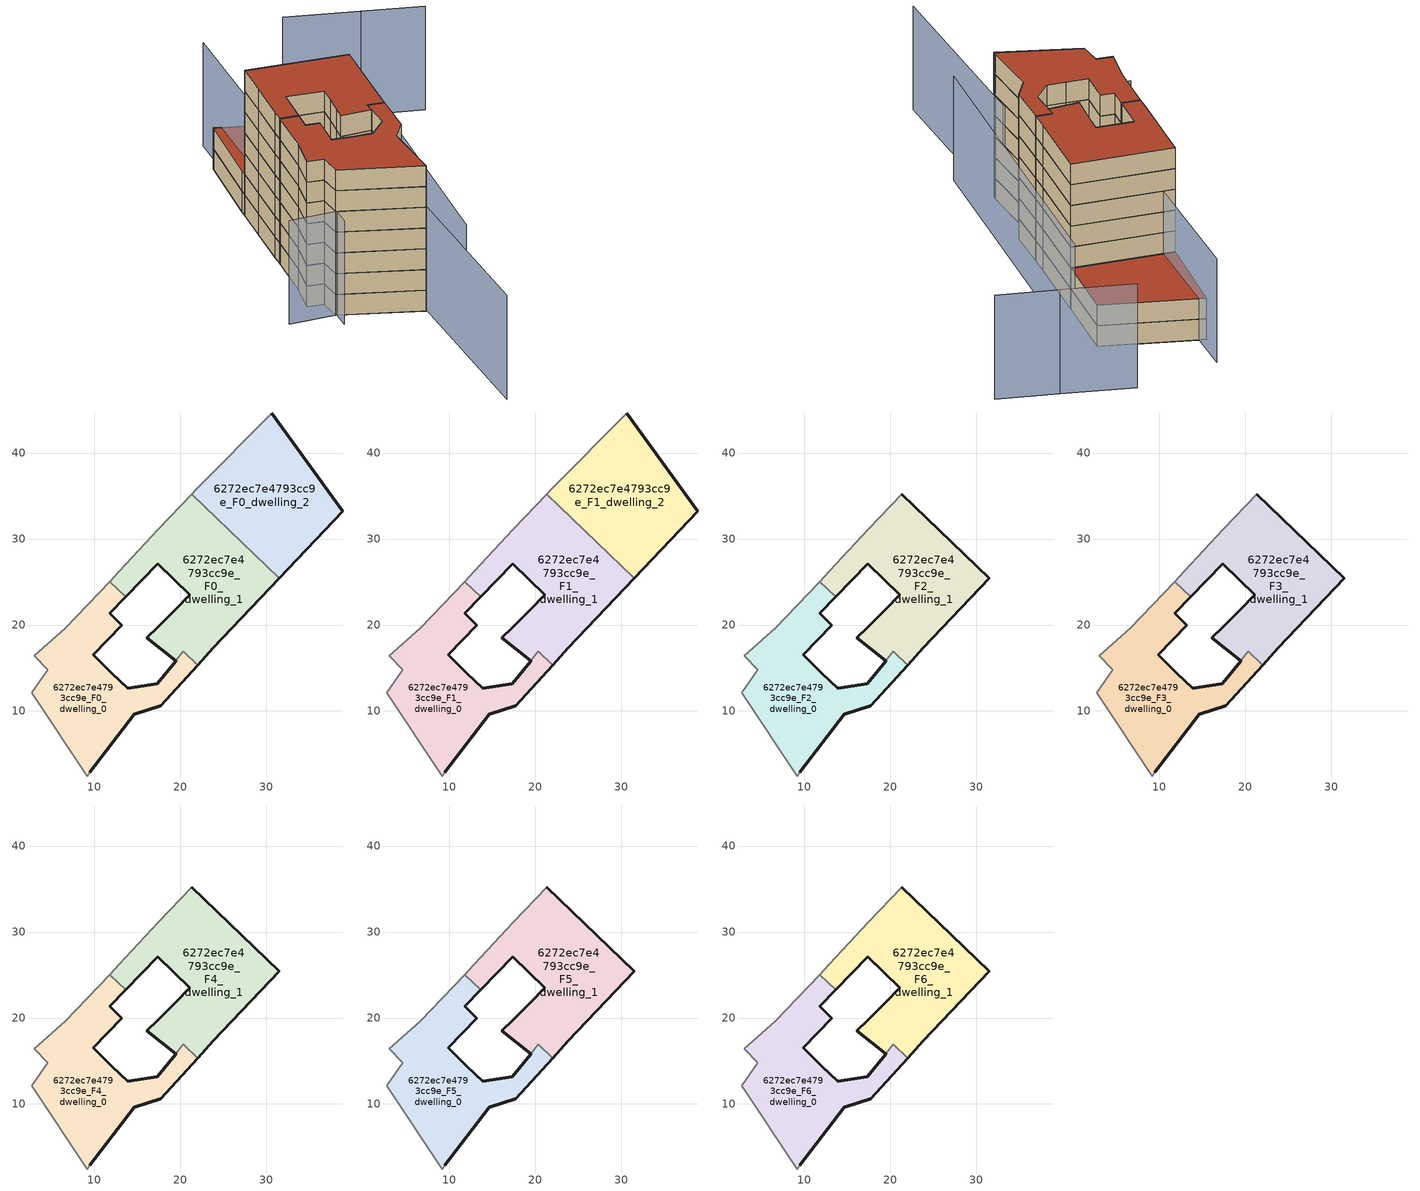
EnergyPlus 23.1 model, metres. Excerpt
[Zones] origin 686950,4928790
6272ec7e4793cc9e_F0_dwelling_0
 floor ground (EU_floor_Construction): 17.75,10.62 22.02,15.34 20.34,16.93 19.45,15.82 19.44,15.81 17.33,13.17 13.91,12.66 12.02,14.38 9.86,16.54 13.2,19.97 11.78,21.37 13.65,23.29 11.8,25.04 11.78,25.01 6.63,19.63 2.98,16.44 4.58,14.78 2.69,12.1 9.17,2.43 9.48,2.84 14.66,9.63 z0
 wall outside (EU_wall_Construction): 13.65,23.29 11.78,21.37 13.2,19.97 9.86,16.54 12.02,14.38 13.91,12.66 17.33,13.17 19.44,15.81 19.45,15.82 / 22.02,15.34 17.75,10.62 14.66,9.63 9.48,2.84 z0:3
 wall adiabatic (EU_wall_Construction): 9.48,2.84 9.17,2.43 2.69,12.1 4.58,14.78 2.98,16.44 6.63,19.63 11.78,25.01 11.8,25.04 z0:3
 wall to 6272ec7e4793cc9e_F0_dwelling_1 (EU_wall_Construction): 11.8,25.04 13.65,23.29 / 19.45,15.82 20.34,16.93 22.02,15.34 z0:3
6272ec7e4793cc9e_F0_dwelling_1
 floor ground (EU_floor_Construction): 23.84,17.35 31.53,25.47 21.3,35.18 17.46,31.12 12.88,26.23 11.8,25.04 13.65,23.29 17.4,27.13 21.11,23.52 19.46,21.83 17.36,19.77 16.08,18.5 19.45,15.82 20.34,16.93 22.02,15.34 z0
 wall outside (EU_wall_Construction): 31.53,25.47 23.84,17.35 22.02,15.34 / 19.45,15.82 16.08,18.5 17.36,19.77 19.46,21.83 21.11,23.52 17.4,27.13 13.65,23.29 z0:3
 wall adiabatic (EU_wall_Construction): 11.8,25.04 12.88,26.23 17.46,31.12 21.3,35.18 z0:3
 wall to 6272ec7e4793cc9e_F0_dwelling_2 (EU_wall_Construction): 21.3,35.18 31.53,25.47 z0:3
6272ec7e4793cc9e_F0_dwelling_2
 floor ground (EU_floor_Construction): 31.53,25.47 38.92,33.25 30.63,44.66 21.92,35.83 21.3,35.18 z0
 wall outside (EU_wall_Construction): 30.63,44.66 38.92,33.25 31.53,25.47 z0:3
 wall adiabatic (EU_wall_Construction): 21.3,35.18 21.92,35.83 30.63,44.66 z0:3
6272ec7e4793cc9e_F1_dwelling_0
 floor to 6272ec7e4793cc9e_F0_dwelling_0 (EU_floor_Construction): 17.75,10.62 22.02,15.34 20.34,16.93 19.45,15.82 19.44,15.81 17.33,13.17 13.91,12.66 12.02,14.38 9.86,16.54 13.2,19.97 11.78,21.37 13.65,23.29 11.8,25.04 11.78,25.01 6.63,19.63 2.98,16.44 4.58,14.78 2.69,12.1 9.17,2.43 9.48,2.84 14.66,9.63 z3
 wall outside (EU_wall_Construction): 13.65,23.29 11.78,21.37 13.2,19.97 9.86,16.54 12.02,14.38 13.91,12.66 17.33,13.17 19.44,15.81 19.45,15.82 / 22.02,15.34 17.75,10.62 14.66,9.63 9.48,2.84 z3:6
 wall adiabatic (EU_wall_Construction): 9.48,2.84 9.17,2.43 2.69,12.1 4.58,14.78 2.98,16.44 6.63,19.63 11.78,25.01 11.8,25.04 z3:6
 wall to 6272ec7e4793cc9e_F1_dwelling_1 (EU_wall_Construction): 11.8,25.04 13.65,23.29 / 19.45,15.82 20.34,16.93 22.02,15.34 z3:6
6272ec7e4793cc9e_F1_dwelling_1
 floor to 6272ec7e4793cc9e_F0_dwelling_1 (EU_floor_Construction): 23.84,17.35 31.53,25.47 21.3,35.18 17.46,31.12 12.88,26.23 11.8,25.04 13.65,23.29 17.4,27.13 21.11,23.52 19.46,21.83 17.36,19.77 16.08,18.5 19.45,15.82 20.34,16.93 22.02,15.34 z3
 wall outside (EU_wall_Construction): 31.53,25.47 23.84,17.35 22.02,15.34 / 19.45,15.82 16.08,18.5 17.36,19.77 19.46,21.83 21.11,23.52 17.4,27.13 13.65,23.29 z3:6
 wall adiabatic (EU_wall_Construction): 11.8,25.04 12.88,26.23 17.46,31.12 21.3,35.18 z3:6
 wall to 6272ec7e4793cc9e_F1_dwelling_2 (EU_wall_Construction): 21.3,35.18 31.53,25.47 z3:6
6272ec7e4793cc9e_F1_dwelling_2
 floor to 6272ec7e4793cc9e_F0_dwelling_2 (EU_floor_Construction): 31.53,25.47 38.92,33.25 30.63,44.66 21.92,35.83 21.3,35.18 z3
 wall outside (EU_wall_Construction): 30.63,44.66 38.92,33.25 31.53,25.47 z3:6
 wall adiabatic (EU_wall_Construction): 21.3,35.18 21.92,35.83 30.63,44.66 z3:6
 roof outside (EU_roof_Construction): 30.63,44.66 38.92,33.25 31.53,25.47 21.3,35.18 21.92,35.83 z6
6272ec7e4793cc9e_F2_dwelling_0
 floor to 6272ec7e4793cc9e_F1_dwelling_0 (EU_floor_Construction): 17.75,10.62 22.02,15.34 20.34,16.93 19.45,15.82 19.44,15.81 17.33,13.17 13.91,12.66 12.02,14.38 9.86,16.54 13.2,19.97 11.78,21.37 13.65,23.29 11.8,25.04 11.78,25.01 6.63,19.63 2.98,16.44 4.58,14.78 2.69,12.1 9.17,2.43 9.48,2.84 14.66,9.63 z6
 wall outside (EU_wall_Construction): 13.65,23.29 11.78,21.37 13.2,19.97 9.86,16.54 12.02,14.38 13.91,12.66 17.33,13.17 19.44,15.81 19.45,15.82 / 22.02,15.34 17.75,10.62 14.66,9.63 9.48,2.84 z6:9
 wall adiabatic (EU_wall_Construction): 9.48,2.84 9.17,2.43 2.69,12.1 4.58,14.78 2.98,16.44 6.63,19.63 11.78,25.01 11.8,25.04 z6:9
 wall to 6272ec7e4793cc9e_F2_dwelling_1 (EU_wall_Construction): 11.8,25.04 13.65,23.29 / 19.45,15.82 20.34,16.93 22.02,15.34 z6:9
6272ec7e4793cc9e_F2_dwelling_1
 floor to 6272ec7e4793cc9e_F1_dwelling_1 (EU_floor_Construction): 23.84,17.35 31.53,25.47 21.3,35.18 17.46,31.12 12.88,26.23 11.8,25.04 13.65,23.29 17.4,27.13 21.11,23.52 19.46,21.83 17.36,19.77 16.08,18.5 19.45,15.82 20.34,16.93 22.02,15.34 z6
 wall outside (EU_wall_Construction): 21.3,35.18 31.53,25.47 23.84,17.35 22.02,15.34 / 19.45,15.82 16.08,18.5 17.36,19.77 19.46,21.83 21.11,23.52 17.4,27.13 13.65,23.29 z6:9
 wall adiabatic (EU_wall_Construction): 11.8,25.04 12.88,26.23 17.46,31.12 21.3,35.18 z6:9
6272ec7e4793cc9e_F3_dwelling_0
 floor to 6272ec7e4793cc9e_F2_dwelling_0 (EU_floor_Construction): 17.75,10.62 22.02,15.34 20.34,16.93 19.45,15.82 19.44,15.81 17.33,13.17 13.91,12.66 12.02,14.38 9.86,16.54 13.2,19.97 11.78,21.37 13.65,23.29 11.8,25.04 11.78,25.01 6.63,19.63 2.98,16.44 4.58,14.78 2.69,12.1 9.17,2.43 9.48,2.84 14.66,9.63 z9
 wall outside (EU_wall_Construction): 13.65,23.29 11.78,21.37 13.2,19.97 9.86,16.54 12.02,14.38 13.91,12.66 17.33,13.17 19.44,15.81 19.45,15.82 / 22.02,15.34 17.75,10.62 14.66,9.63 9.48,2.84 z9:12
 wall adiabatic (EU_wall_Construction): 9.48,2.84 9.17,2.43 2.69,12.1 4.58,14.78 2.98,16.44 6.63,19.63 11.78,25.01 11.8,25.04 z9:12
 wall to 6272ec7e4793cc9e_F3_dwelling_1 (EU_wall_Construction): 11.8,25.04 13.65,23.29 / 19.45,15.82 20.34,16.93 22.02,15.34 z9:12
6272ec7e4793cc9e_F3_dwelling_1
 floor to 6272ec7e4793cc9e_F2_dwelling_1 (EU_floor_Construction): 23.84,17.35 31.53,25.47 21.3,35.18 17.46,31.12 12.88,26.23 11.8,25.04 13.65,23.29 17.4,27.13 21.11,23.52 19.46,21.83 17.36,19.77 16.08,18.5 19.45,15.82 20.34,16.93 22.02,15.34 z9
 wall outside (EU_wall_Construction): 21.3,35.18 31.53,25.47 23.84,17.35 22.02,15.34 / 19.45,15.82 16.08,18.5 17.36,19.77 19.46,21.83 21.11,23.52 17.4,27.13 13.65,23.29 z9:12
 wall adiabatic (EU_wall_Construction): 11.8,25.04 12.88,26.23 17.46,31.12 21.3,35.18 z9:12
6272ec7e4793cc9e_F4_dwelling_0
 floor to 6272ec7e4793cc9e_F3_dwelling_0 (EU_floor_Construction): 17.75,10.62 22.02,15.34 20.34,16.93 19.45,15.82 19.44,15.81 17.33,13.17 13.91,12.66 12.02,14.38 9.86,16.54 13.2,19.97 11.78,21.37 13.65,23.29 11.8,25.04 11.78,25.01 6.63,19.63 2.98,16.44 4.58,14.78 2.69,12.1 9.17,2.43 9.48,2.84 14.66,9.63 z12
 wall outside (EU_wall_Construction): 13.65,23.29 11.78,21.37 13.2,19.97 9.86,16.54 12.02,14.38 13.91,12.66 17.33,13.17 19.44,15.81 19.45,15.82 / 22.02,15.34 17.75,10.62 14.66,9.63 9.48,2.84 z12:15
 wall adiabatic (EU_wall_Construction): 9.48,2.84 9.17,2.43 2.69,12.1 4.58,14.78 2.98,16.44 6.63,19.63 11.78,25.01 11.8,25.04 z12:15
 wall to 6272ec7e4793cc9e_F4_dwelling_1 (EU_wall_Construction): 11.8,25.04 13.65,23.29 / 19.45,15.82 20.34,16.93 22.02,15.34 z12:15
6272ec7e4793cc9e_F4_dwelling_1
 floor to 6272ec7e4793cc9e_F3_dwelling_1 (EU_floor_Construction): 23.84,17.35 31.53,25.47 21.3,35.18 17.46,31.12 12.88,26.23 11.8,25.04 13.65,23.29 17.4,27.13 21.11,23.52 19.46,21.83 17.36,19.77 16.08,18.5 19.45,15.82 20.34,16.93 22.02,15.34 z12
 wall outside (EU_wall_Construction): 21.3,35.18 31.53,25.47 23.84,17.35 22.02,15.34 / 19.45,15.82 16.08,18.5 17.36,19.77 19.46,21.83 21.11,23.52 17.4,27.13 13.65,23.29 z12:15
 wall adiabatic (EU_wall_Construction): 11.8,25.04 12.88,26.23 17.46,31.12 21.3,35.18 z12:15
6272ec7e4793cc9e_F5_dwelling_0
 floor to 6272ec7e4793cc9e_F4_dwelling_0 (EU_floor_Construction): 17.75,10.62 22.02,15.34 20.34,16.93 19.45,15.82 19.44,15.81 17.33,13.17 13.91,12.66 12.02,14.38 9.86,16.54 13.2,19.97 11.78,21.37 13.65,23.29 11.8,25.04 11.78,25.01 6.63,19.63 2.98,16.44 4.58,14.78 2.69,12.1 9.17,2.43 9.48,2.84 14.66,9.63 z15
 wall outside (EU_wall_Construction): 13.65,23.29 11.78,21.37 13.2,19.97 9.86,16.54 12.02,14.38 13.91,12.66 17.33,13.17 19.44,15.81 19.45,15.82 / 22.02,15.34 17.75,10.62 14.66,9.63 9.48,2.84 z15:18
 wall adiabatic (EU_wall_Construction): 9.48,2.84 9.17,2.43 2.69,12.1 4.58,14.78 2.98,16.44 6.63,19.63 11.78,25.01 11.8,25.04 z15:18
 wall to 6272ec7e4793cc9e_F5_dwelling_1 (EU_wall_Construction): 11.8,25.04 13.65,23.29 / 19.45,15.82 20.34,16.93 22.02,15.34 z15:18
6272ec7e4793cc9e_F5_dwelling_1
 floor to 6272ec7e4793cc9e_F4_dwelling_1 (EU_floor_Construction): 23.84,17.35 31.53,25.47 21.3,35.18 17.46,31.12 12.88,26.23 11.8,25.04 13.65,23.29 17.4,27.13 21.11,23.52 19.46,21.83 17.36,19.77 16.08,18.5 19.45,15.82 20.34,16.93 22.02,15.34 z15
 wall outside (EU_wall_Construction): 21.3,35.18 31.53,25.47 23.84,17.35 22.02,15.34 / 19.45,15.82 16.08,18.5 17.36,19.77 19.46,21.83 21.11,23.52 17.4,27.13 13.65,23.29 z15:18
 wall adiabatic (EU_wall_Construction): 11.8,25.04 12.88,26.23 17.46,31.12 21.3,35.18 z15:18
6272ec7e4793cc9e_F6_dwelling_0
 floor to 6272ec7e4793cc9e_F5_dwelling_0 (EU_floor_Construction): 17.75,10.62 22.02,15.34 20.34,16.93 19.45,15.82 19.44,15.81 17.33,13.17 13.91,12.66 12.02,14.38 9.86,16.54 13.2,19.97 11.78,21.37 13.65,23.29 11.8,25.04 11.78,25.01 6.63,19.63 2.98,16.44 4.58,14.78 2.69,12.1 9.17,2.43 9.48,2.84 14.66,9.63 z18
 wall outside (EU_wall_Construction): 13.65,23.29 11.78,21.37 13.2,19.97 9.86,16.54 12.02,14.38 13.91,12.66 17.33,13.17 19.44,15.81 19.45,15.82 / 22.02,15.34 17.75,10.62 14.66,9.63 9.48,2.84 z18:21
 wall adiabatic (EU_wall_Construction): 9.48,2.84 9.17,2.43 2.69,12.1 4.58,14.78 2.98,16.44 6.63,19.63 11.78,25.01 11.8,25.04 z18:21
 wall to 6272ec7e4793cc9e_F6_dwelling_1 (EU_wall_Construction): 11.8,25.04 13.65,23.29 / 19.45,15.82 20.34,16.93 22.02,15.34 z18:21
 roof outside (EU_roof_Construction): 20.34,16.93 22.02,15.34 17.75,10.62 14.66,9.63 9.48,2.84 9.17,2.43 2.69,12.1 4.58,14.78 2.98,16.44 6.63,19.63 11.78,25.01 11.8,25.04 13.65,23.29 11.78,21.37 13.2,19.97 9.86,16.54 12.02,14.38 13.91,12.66 17.33,13.17 19.44,15.81 19.45,15.82 z21
6272ec7e4793cc9e_F6_dwelling_1
 floor to 6272ec7e4793cc9e_F5_dwelling_1 (EU_floor_Construction): 23.84,17.35 31.53,25.47 21.3,35.18 17.46,31.12 12.88,26.23 11.8,25.04 13.65,23.29 17.4,27.13 21.11,23.52 19.46,21.83 17.36,19.77 16.08,18.5 19.45,15.82 20.34,16.93 22.02,15.34 z18
 wall outside (EU_wall_Construction): 21.3,35.18 31.53,25.47 23.84,17.35 22.02,15.34 / 19.45,15.82 16.08,18.5 17.36,19.77 19.46,21.83 21.11,23.52 17.4,27.13 13.65,23.29 z18:21
 wall adiabatic (EU_wall_Construction): 11.8,25.04 12.88,26.23 17.46,31.12 21.3,35.18 z18:21
 roof outside (EU_roof_Construction): 31.53,25.47 23.84,17.35 22.02,15.34 20.34,16.93 19.45,15.82 16.08,18.5 17.36,19.77 19.46,21.83 21.11,23.52 17.4,27.13 13.65,23.29 11.8,25.04 12.88,26.23 17.46,31.12 21.3,35.18 z21
shading: -2.27,16.13 11.41,5.02 / 11.41,5.02 -7.22,-17.92 / 7.37,-4.32 40.77,30.99 / 35.54,48.73 1.06,9.97 / 57.72,28.41 52.53,35.08 / 52.57,35.02 46.44,43.03 z0:15
[Building]
EU S2 Campaign: North Axis=0; Terrain=City; Solar Distribution=FullExterior
[Site:Location]
Bologna: Latitude=44.5; Longitude=11.25; Time Zone=1; Elevation=37
[SizingPeriod:WeatherFileDays]
AnnualSizingPeriod: Begin Month=1; Begin Day of Month=1; End Month=12; End Day of Month=31; Day of Week for Start Day=Monday; Use Weather File Daylight Saving Period=No; Use Weather File Rain and Snow Indicators=No
[MATERIAL]
EU_InternalMass_Material: Roughness=MediumRough; Thickness=0.1; Conductivity=1; Density=1800; Specific Heat=900; Thermal Absorptance=0.9; Solar Absorptance=0.7; Visible Absorptance=0.7
[MATERIAL:NOMASS] Roughness=MediumRough; Thermal Absorptance=0.9; Solar Absorptance=0.7; Visible Absorptance=0.7
Name | Thermal Resistance
EU_wall_NoMass | 0.905828
EU_roof_NoMass | 0.37593
EU_floor_NoMass | 0.67114
[CONSTRUCTION]
EU_wall_Construction: EU_wall_NoMass
EU_roof_Construction: EU_roof_NoMass
EU_floor_Construction: EU_floor_NoMass
EU_InternalMass_Construction: EU_InternalMass_Material
[ZONE] Type=1; Multiplier=1; Ceiling Height=autocalculate; Floor Area=autocalculate; Part of Total Floor Area=Yes
Name | Volume
6272ec7e4793cc9e_F0_dwelling_0 | 484.623
6272ec7e4793cc9e_F1_dwelling_0; 6272ec7e4793cc9e_F2_dwelling_0; 6272ec7e4793cc9e_F3_dwelling_0; 6272ec7e4793cc9e_F4_dwelling_0; 6272ec7e4793cc9e_F5_dwelling_0; 6272ec7e4793cc9e_F6_dwelling_0 | 484.621
6272ec7e4793cc9e_F0_dwelling_1 | 525.302
6272ec7e4793cc9e_F1_dwelling_1; 6272ec7e4793cc9e_F2_dwelling_1; 6272ec7e4793cc9e_F3_dwelling_1; 6272ec7e4793cc9e_F4_dwelling_1; 6272ec7e4793cc9e_F5_dwelling_1; 6272ec7e4793cc9e_F6_dwelling_1 | 525.304
6272ec7e4793cc9e_F0_dwelling_2 | 504.96
6272ec7e4793cc9e_F1_dwelling_2 | 504.959
[INTERNALMASS] Construction=EU_InternalMass_Construction
Name | Zone or ZoneList | Surface Area
6272ec7e4793cc9e_F0_dwelling_0_EU_InternalMass | 6272ec7e4793cc9e_F0_dwelling_0 | 161.541
6272ec7e4793cc9e_F0_dwelling_1_EU_InternalMass | 6272ec7e4793cc9e_F0_dwelling_1 | 175.101
6272ec7e4793cc9e_F0_dwelling_2_EU_InternalMass | 6272ec7e4793cc9e_F0_dwelling_2 | 168.32
6272ec7e4793cc9e_F1_dwelling_0_EU_InternalMass | 6272ec7e4793cc9e_F1_dwelling_0 | 161.541
6272ec7e4793cc9e_F1_dwelling_1_EU_InternalMass | 6272ec7e4793cc9e_F1_dwelling_1 | 175.101
6272ec7e4793cc9e_F1_dwelling_2_EU_InternalMass | 6272ec7e4793cc9e_F1_dwelling_2 | 168.32
6272ec7e4793cc9e_F2_dwelling_0_EU_InternalMass | 6272ec7e4793cc9e_F2_dwelling_0 | 156.219
6272ec7e4793cc9e_F2_dwelling_1_EU_InternalMass | 6272ec7e4793cc9e_F2_dwelling_1 | 348.74
6272ec7e4793cc9e_F3_dwelling_0_EU_InternalMass | 6272ec7e4793cc9e_F3_dwelling_0 | 156.219
6272ec7e4793cc9e_F3_dwelling_1_EU_InternalMass | 6272ec7e4793cc9e_F3_dwelling_1 | 348.74
6272ec7e4793cc9e_F4_dwelling_0_EU_InternalMass | 6272ec7e4793cc9e_F4_dwelling_0 | 156.219
6272ec7e4793cc9e_F4_dwelling_1_EU_InternalMass | 6272ec7e4793cc9e_F4_dwelling_1 | 348.74
6272ec7e4793cc9e_F5_dwelling_0_EU_InternalMass | 6272ec7e4793cc9e_F5_dwelling_0 | 156.219
6272ec7e4793cc9e_F5_dwelling_1_EU_InternalMass | 6272ec7e4793cc9e_F5_dwelling_1 | 348.74
6272ec7e4793cc9e_F6_dwelling_0_EU_InternalMass | 6272ec7e4793cc9e_F6_dwelling_0 | 156.219
6272ec7e4793cc9e_F6_dwelling_1_EU_InternalMass | 6272ec7e4793cc9e_F6_dwelling_1 | 348.74
[OTHEREQUIPMENT] Fuel Type=Electricity; Design Level Calculation Method=Watts/Area; Power per Zone Floor Area=1; Fraction Latent=0; Fraction Radiant=0; Fraction Lost=0; Carbon Dioxide Generation Rate=0; EndUse Subcategory=EU_Step8_InternalGains
Name | Zone or ZoneList or Space or SpaceList | Schedule
EU_Step8_InternalGain_6272ec7e4793cc9e_F0_dwelling_0_f000 | 6272ec7e4793cc9e_F0_dwelling_0 | EU_Step8_GainSchedule_6272ec7e4793cc9e_F0_dwelling_0_f000
EU_Step8_InternalGain_6272ec7e4793cc9e_F0_dwelling_1_f000 | 6272ec7e4793cc9e_F0_dwelling_1 | EU_Step8_GainSchedule_6272ec7e4793cc9e_F0_dwelling_1_f000
EU_Step8_InternalGain_6272ec7e4793cc9e_F0_dwelling_2_f000 | 6272ec7e4793cc9e_F0_dwelling_2 | EU_Step8_GainSchedule_6272ec7e4793cc9e_F0_dwelling_2_f000
EU_Step8_InternalGain_6272ec7e4793cc9e_F1_dwelling_0_f000 | 6272ec7e4793cc9e_F1_dwelling_0 | EU_Step8_GainSchedule_6272ec7e4793cc9e_F1_dwelling_0_f000
EU_Step8_InternalGain_6272ec7e4793cc9e_F1_dwelling_1_f000 | 6272ec7e4793cc9e_F1_dwelling_1 | EU_Step8_GainSchedule_6272ec7e4793cc9e_F1_dwelling_1_f000
EU_Step8_InternalGain_6272ec7e4793cc9e_F1_dwelling_2_f000 | 6272ec7e4793cc9e_F1_dwelling_2 | EU_Step8_GainSchedule_6272ec7e4793cc9e_F1_dwelling_2_f000
EU_Step8_InternalGain_6272ec7e4793cc9e_F2_dwelling_0_f000 | 6272ec7e4793cc9e_F2_dwelling_0 | EU_Step8_GainSchedule_6272ec7e4793cc9e_F2_dwelling_0_f000
EU_Step8_InternalGain_6272ec7e4793cc9e_F2_dwelling_1_f000 | 6272ec7e4793cc9e_F2_dwelling_1 | EU_Step8_GainSchedule_6272ec7e4793cc9e_F2_dwelling_1_f000
EU_Step8_InternalGain_6272ec7e4793cc9e_F3_dwelling_0_f000 | 6272ec7e4793cc9e_F3_dwelling_0 | EU_Step8_GainSchedule_6272ec7e4793cc9e_F3_dwelling_0_f000
EU_Step8_InternalGain_6272ec7e4793cc9e_F3_dwelling_1_f000 | 6272ec7e4793cc9e_F3_dwelling_1 | EU_Step8_GainSchedule_6272ec7e4793cc9e_F3_dwelling_1_f000
EU_Step8_InternalGain_6272ec7e4793cc9e_F4_dwelling_0_f000 | 6272ec7e4793cc9e_F4_dwelling_0 | EU_Step8_GainSchedule_6272ec7e4793cc9e_F4_dwelling_0_f000
EU_Step8_InternalGain_6272ec7e4793cc9e_F4_dwelling_1_f000 | 6272ec7e4793cc9e_F4_dwelling_1 | EU_Step8_GainSchedule_6272ec7e4793cc9e_F4_dwelling_1_f000
EU_Step8_InternalGain_6272ec7e4793cc9e_F5_dwelling_0_f000 | 6272ec7e4793cc9e_F5_dwelling_0 | EU_Step8_GainSchedule_6272ec7e4793cc9e_F5_dwelling_0_f000
EU_Step8_InternalGain_6272ec7e4793cc9e_F5_dwelling_1_f000 | 6272ec7e4793cc9e_F5_dwelling_1 | EU_Step8_GainSchedule_6272ec7e4793cc9e_F5_dwelling_1_f000
EU_Step8_InternalGain_6272ec7e4793cc9e_F6_dwelling_0_f000 | 6272ec7e4793cc9e_F6_dwelling_0 | EU_Step8_GainSchedule_6272ec7e4793cc9e_F6_dwelling_0_f000
EU_Step8_InternalGain_6272ec7e4793cc9e_F6_dwelling_1_f000 | 6272ec7e4793cc9e_F6_dwelling_1 | EU_Step8_GainSchedule_6272ec7e4793cc9e_F6_dwelling_1_f000
[ZONEVENTILATION:DESIGNFLOWRATE] Schedule=EU_AlwaysOn; Design Flow Rate Calculation Method=AirChanges/Hour; Air Changes per Hour=0.73129; Ventilation Type=Natural; Fan Pressure Rise=0; Fan Total Efficiency=1; Constant Term Coefficient=1; Temperature Term Coefficient=0; Velocity Term Coefficient=0; Velocity Squared Term Coefficient=0; Minimum Indoor Temperature=-100; Maximum Indoor Temperature=100; Delta Temperature=-100; Minimum Outdoor Temperature=-100; Maximum Outdoor Temperature=100; Maximum Wind Speed=40
Name | Zone or ZoneList or Space or SpaceList
EU_ConstantAir_6272ec7e4793cc9e_F0_dwelling_0 | 6272ec7e4793cc9e_F0_dwelling_0
EU_ConstantAir_6272ec7e4793cc9e_F0_dwelling_1 | 6272ec7e4793cc9e_F0_dwelling_1
EU_ConstantAir_6272ec7e4793cc9e_F0_dwelling_2 | 6272ec7e4793cc9e_F0_dwelling_2
EU_ConstantAir_6272ec7e4793cc9e_F1_dwelling_0 | 6272ec7e4793cc9e_F1_dwelling_0
EU_ConstantAir_6272ec7e4793cc9e_F1_dwelling_1 | 6272ec7e4793cc9e_F1_dwelling_1
EU_ConstantAir_6272ec7e4793cc9e_F1_dwelling_2 | 6272ec7e4793cc9e_F1_dwelling_2
EU_ConstantAir_6272ec7e4793cc9e_F2_dwelling_0 | 6272ec7e4793cc9e_F2_dwelling_0
EU_ConstantAir_6272ec7e4793cc9e_F2_dwelling_1 | 6272ec7e4793cc9e_F2_dwelling_1
EU_ConstantAir_6272ec7e4793cc9e_F3_dwelling_0 | 6272ec7e4793cc9e_F3_dwelling_0
EU_ConstantAir_6272ec7e4793cc9e_F3_dwelling_1 | 6272ec7e4793cc9e_F3_dwelling_1
EU_ConstantAir_6272ec7e4793cc9e_F4_dwelling_0 | 6272ec7e4793cc9e_F4_dwelling_0
EU_ConstantAir_6272ec7e4793cc9e_F4_dwelling_1 | 6272ec7e4793cc9e_F4_dwelling_1
EU_ConstantAir_6272ec7e4793cc9e_F5_dwelling_0 | 6272ec7e4793cc9e_F5_dwelling_0
EU_ConstantAir_6272ec7e4793cc9e_F5_dwelling_1 | 6272ec7e4793cc9e_F5_dwelling_1
EU_ConstantAir_6272ec7e4793cc9e_F6_dwelling_0 | 6272ec7e4793cc9e_F6_dwelling_0
EU_ConstantAir_6272ec7e4793cc9e_F6_dwelling_1 | 6272ec7e4793cc9e_F6_dwelling_1
[HVACTEMPLATE:THERMOSTAT] Constant Heating Setpoint=20; Constant Cooling Setpoint=50
EU_HeatOnly_6272ec7e4793cc9e_F0_dwelling_0; EU_HeatOnly_6272ec7e4793cc9e_F0_dwelling_1; EU_HeatOnly_6272ec7e4793cc9e_F0_dwelling_2; EU_HeatOnly_6272ec7e4793cc9e_F1_dwelling_0; EU_HeatOnly_6272ec7e4793cc9e_F1_dwelling_1; EU_HeatOnly_6272ec7e4793cc9e_F1_dwelling_2; EU_HeatOnly_6272ec7e4793cc9e_F2_dwelling_0; EU_HeatOnly_6272ec7e4793cc9e_F2_dwelling_1; EU_HeatOnly_6272ec7e4793cc9e_F3_dwelling_0; EU_HeatOnly_6272ec7e4793cc9e_F3_dwelling_1; EU_HeatOnly_6272ec7e4793cc9e_F4_dwelling_0; EU_HeatOnly_6272ec7e4793cc9e_F4_dwelling_1; EU_HeatOnly_6272ec7e4793cc9e_F5_dwelling_0; EU_HeatOnly_6272ec7e4793cc9e_F5_dwelling_1; EU_HeatOnly_6272ec7e4793cc9e_F6_dwelling_0; EU_HeatOnly_6272ec7e4793cc9e_F6_dwelling_1
[HVACTEMPLATE:ZONE:IDEALLOADSAIRSYSTEM] System Availability Schedule=EU_AlwaysOn; Maximum Heating Supply Air Temperature=50; Minimum Cooling Supply Air Temperature=13; Maximum Heating Supply Air Humidity Ratio=0.0156; Minimum Cooling Supply Air Humidity Ratio=0.0077; Heating Limit=NoLimit; Cooling Limit=NoLimit; Heating Availability Schedule=EU_AlwaysOn; Cooling Availability Schedule=EU_CoolingOff; Dehumidification Control Type=ConstantSensibleHeatRatio; Cooling Sensible Heat Ratio=0.7; Dehumidification Setpoint=60; Humidification Control Type=None; Humidification Setpoint=30; Outdoor Air Method=None; Outdoor Air Flow Rate per Person=0.00944; Outdoor Air Flow Rate per Zone Floor Area=0; Outdoor Air Flow Rate per Zone=0; Demand Controlled Ventilation Type=None; Outdoor Air Economizer Type=NoEconomizer; Heat Recovery Type=None; Sensible Heat Recovery Effectiveness=0.7; Latent Heat Recovery Effectiveness=0.65
Name | Template Thermostat
6272ec7e4793cc9e_F0_dwelling_0 | EU_HeatOnly_6272ec7e4793cc9e_F0_dwelling_0
6272ec7e4793cc9e_F0_dwelling_1 | EU_HeatOnly_6272ec7e4793cc9e_F0_dwelling_1
6272ec7e4793cc9e_F0_dwelling_2 | EU_HeatOnly_6272ec7e4793cc9e_F0_dwelling_2
6272ec7e4793cc9e_F1_dwelling_0 | EU_HeatOnly_6272ec7e4793cc9e_F1_dwelling_0
6272ec7e4793cc9e_F1_dwelling_1 | EU_HeatOnly_6272ec7e4793cc9e_F1_dwelling_1
6272ec7e4793cc9e_F1_dwelling_2 | EU_HeatOnly_6272ec7e4793cc9e_F1_dwelling_2
6272ec7e4793cc9e_F2_dwelling_0 | EU_HeatOnly_6272ec7e4793cc9e_F2_dwelling_0
6272ec7e4793cc9e_F2_dwelling_1 | EU_HeatOnly_6272ec7e4793cc9e_F2_dwelling_1
6272ec7e4793cc9e_F3_dwelling_0 | EU_HeatOnly_6272ec7e4793cc9e_F3_dwelling_0
6272ec7e4793cc9e_F3_dwelling_1 | EU_HeatOnly_6272ec7e4793cc9e_F3_dwelling_1
6272ec7e4793cc9e_F4_dwelling_0 | EU_HeatOnly_6272ec7e4793cc9e_F4_dwelling_0
6272ec7e4793cc9e_F4_dwelling_1 | EU_HeatOnly_6272ec7e4793cc9e_F4_dwelling_1
6272ec7e4793cc9e_F5_dwelling_0 | EU_HeatOnly_6272ec7e4793cc9e_F5_dwelling_0
6272ec7e4793cc9e_F5_dwelling_1 | EU_HeatOnly_6272ec7e4793cc9e_F5_dwelling_1
6272ec7e4793cc9e_F6_dwelling_0 | EU_HeatOnly_6272ec7e4793cc9e_F6_dwelling_0
6272ec7e4793cc9e_F6_dwelling_1 | EU_HeatOnly_6272ec7e4793cc9e_F6_dwelling_1
[SIZING:ZONE] Zone Cooling Design Supply Air Temperature Input Method=SupplyAirTemperature; Zone Cooling Design Supply Air Temperature=13; Zone Heating Design Supply Air Temperature Input Method=SupplyAirTemperature; Zone Heating Design Supply Air Temperature=50; Zone Cooling Design Supply Air Humidity Ratio=0.008; Zone Heating Design Supply Air Humidity Ratio=0.008; Cooling Design Air Flow Method=DesignDay; Cooling Design Air Flow Rate=0; Cooling Minimum Air Flow per Zone Floor Area=0.000762; Cooling Minimum Air Flow=0; Cooling Minimum Air Flow Fraction=0.2; Heating Design Air Flow Method=DesignDay; Heating Design Air Flow Rate=0; Heating Maximum Air Flow per Zone Floor Area=0.002032; Heating Maximum Air Flow=0.141576; Heating Maximum Air Flow Fraction=0.3; Account for Dedicated Outdoor Air System=No; Dedicated Outdoor Air System Control Strategy=NeutralSupplyAir; Dedicated Outdoor Air Low Setpoint Temperature for Design=autosize; Dedicated Outdoor Air High Setpoint Temperature for Design=autosize; Zone Load Sizing Method=Sensible Load Only No Latent Load; Zone Latent Cooling Design Supply Air Humidity Ratio Input Method=HumidityRatioDifference; Zone Cooling Design Supply Air Humidity Ratio Difference=0.005; Zone Latent Heating Design Supply Air Humidity Ratio Input Method=HumidityRatioDifference; Zone Humidification Design Supply Air Humidity Ratio Difference=0.005
6272ec7e4793cc9e_F0_dwelling_0; 6272ec7e4793cc9e_F0_dwelling_1; 6272ec7e4793cc9e_F0_dwelling_2; 6272ec7e4793cc9e_F1_dwelling_0; 6272ec7e4793cc9e_F1_dwelling_1; 6272ec7e4793cc9e_F1_dwelling_2; 6272ec7e4793cc9e_F2_dwelling_0; 6272ec7e4793cc9e_F2_dwelling_1; 6272ec7e4793cc9e_F3_dwelling_0; 6272ec7e4793cc9e_F3_dwelling_1; 6272ec7e4793cc9e_F4_dwelling_0; 6272ec7e4793cc9e_F4_dwelling_1; 6272ec7e4793cc9e_F5_dwelling_0; 6272ec7e4793cc9e_F5_dwelling_1; 6272ec7e4793cc9e_F6_dwelling_0; 6272ec7e4793cc9e_F6_dwelling_1
[SCHEDULE:CONSTANT]
Name | Hourly Value
EU_AlwaysOn | 1
EU_CoolingOff | 0
[SCHEDULE:FILE] Column Number=1; Rows to Skip at Top=0; Number of Hours of Data=8760; Column Separator=Comma; Interpolate to Timestep=No; Minutes per Item=60; Adjust Schedule for Daylight Savings=Yes
Name | File
EU_Step8_GainSchedule_6272ec7e4793cc9e_F0_dwelling_0_f000 | ../../schedules/6272ec7e4793cc9e/6272ec7e4793cc9e_F0_dwelling_0_f000_gain.csv
EU_Step8_GainSchedule_6272ec7e4793cc9e_F0_dwelling_1_f000 | ../../schedules/6272ec7e4793cc9e/6272ec7e4793cc9e_F0_dwelling_1_f000_gain.csv
EU_Step8_GainSchedule_6272ec7e4793cc9e_F0_dwelling_2_f000 | ../../schedules/6272ec7e4793cc9e/6272ec7e4793cc9e_F0_dwelling_2_f000_gain.csv
EU_Step8_GainSchedule_6272ec7e4793cc9e_F1_dwelling_0_f000 | ../../schedules/6272ec7e4793cc9e/6272ec7e4793cc9e_F1_dwelling_0_f000_gain.csv
EU_Step8_GainSchedule_6272ec7e4793cc9e_F1_dwelling_1_f000 | ../../schedules/6272ec7e4793cc9e/6272ec7e4793cc9e_F1_dwelling_1_f000_gain.csv
EU_Step8_GainSchedule_6272ec7e4793cc9e_F1_dwelling_2_f000 | ../../schedules/6272ec7e4793cc9e/6272ec7e4793cc9e_F1_dwelling_2_f000_gain.csv
EU_Step8_GainSchedule_6272ec7e4793cc9e_F2_dwelling_0_f000 | ../../schedules/6272ec7e4793cc9e/6272ec7e4793cc9e_F2_dwelling_0_f000_gain.csv
EU_Step8_GainSchedule_6272ec7e4793cc9e_F2_dwelling_1_f000 | ../../schedules/6272ec7e4793cc9e/6272ec7e4793cc9e_F2_dwelling_1_f000_gain.csv
EU_Step8_GainSchedule_6272ec7e4793cc9e_F3_dwelling_0_f000 | ../../schedules/6272ec7e4793cc9e/6272ec7e4793cc9e_F3_dwelling_0_f000_gain.csv
EU_Step8_GainSchedule_6272ec7e4793cc9e_F3_dwelling_1_f000 | ../../schedules/6272ec7e4793cc9e/6272ec7e4793cc9e_F3_dwelling_1_f000_gain.csv
EU_Step8_GainSchedule_6272ec7e4793cc9e_F4_dwelling_0_f000 | ../../schedules/6272ec7e4793cc9e/6272ec7e4793cc9e_F4_dwelling_0_f000_gain.csv
EU_Step8_GainSchedule_6272ec7e4793cc9e_F4_dwelling_1_f000 | ../../schedules/6272ec7e4793cc9e/6272ec7e4793cc9e_F4_dwelling_1_f000_gain.csv
EU_Step8_GainSchedule_6272ec7e4793cc9e_F5_dwelling_0_f000 | ../../schedules/6272ec7e4793cc9e/6272ec7e4793cc9e_F5_dwelling_0_f000_gain.csv
EU_Step8_GainSchedule_6272ec7e4793cc9e_F5_dwelling_1_f000 | ../../schedules/6272ec7e4793cc9e/6272ec7e4793cc9e_F5_dwelling_1_f000_gain.csv
EU_Step8_GainSchedule_6272ec7e4793cc9e_F6_dwelling_0_f000 | ../../schedules/6272ec7e4793cc9e/6272ec7e4793cc9e_F6_dwelling_0_f000_gain.csv
EU_Step8_GainSchedule_6272ec7e4793cc9e_F6_dwelling_1_f000 | ../../schedules/6272ec7e4793cc9e/6272ec7e4793cc9e_F6_dwelling_1_f000_gain.csv
